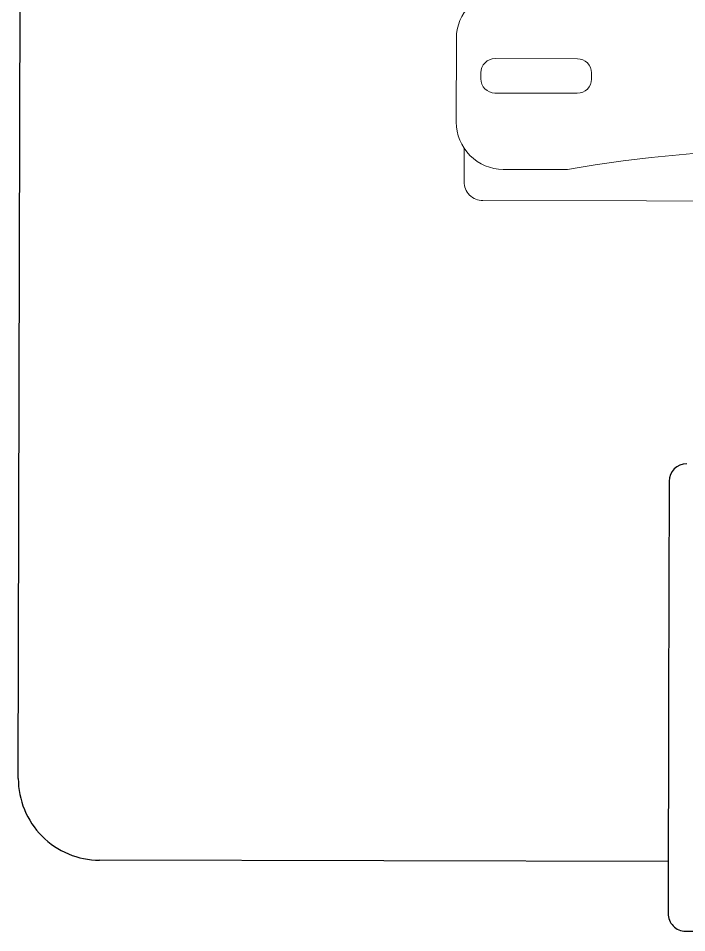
# Model space of a CAD drawing. Header units: inches. Extents: x 164.3 to 247.9, y 15.6 to 56.7.
# Drawn here: x 245.3661 to 245.6235, y 39.7261 to 40.0782 of the extents above; entities that cross this region are included whole.
import ezdxf

# ---------------------------------------------------------------- set-up
doc = ezdxf.new("R2010")
doc.units = ezdxf.units.IN
doc.header["$MEASUREMENT"] = 0
doc.layers.get('0').update_dxf_attribs({"lineweight": 0})
doc.layers.add('EQUI', color=3, linetype='Continuous', lineweight=0)

# ---------------------------------------------------------------- blocks, each defined once
blk = doc.blocks.new('IP PHONE')
at = {"layer": 'EQUI'}
for points in [[(-46.1, 92.72, -0.414214), (-39.86, 86.48), (-39.86, 77.98, 0.089443), (-39.86, 18.68), (-39.86, 13.5, -0.414214), (-46.1, 7.25), (-57.14, 7.25, -0.414214), (-63.39, 13.5), (-63.39, 18.68, 0.089443), (-63.39, 77.98), (-63.39, 86.48, -0.414214), (-57.14, 92.72)], [(-48.74, 87.59), (-48.74, 76.69, -0.414214), (-50.61, 74.81), (-51.41, 74.81, -0.414214), (-53.29, 76.69), (-53.29, 87.59, -0.414214), (-51.41, 89.47), (-50.61, 89.47, -0.414214)]]:
    blk.add_lwpolyline(points, format="xyb", close=True, dxfattribs=at)
blk.add_lwpolyline([(-60.62, 91.66), (-65.03, 91.66, 0.414214), (-67.53, 89.16), (-67.53, 2.5, 0.414214), (-65.03, 0), (-54.51, 0)], format="xyb", dxfattribs=at)

msp = doc.modelspace()

# ---------------------------------------------------------------- linework, layer by layer
at = {"color": 7, "linetype": 'ByBlock', "lineweight": -2}
for p, q in [((245.36606, 39.78552), (245.36716, 40.23917)), ((245.61673, 39.89995), (245.61652, 39.81428)), ((245.61652, 39.81428), (245.61632, 39.73354)), ((245.61637, 39.75353), (245.39738, 39.75406)), ((245.62307, 39.72676), (245.88024, 39.72613))]:
    msp.add_line(p, q, dxfattribs=at)
for centre, radius, start, end in [((245.62349, 39.89993), 0.00677, 89.8612, 179.8612), ((245.39745, 39.78545), 0.03139, 179.8612, 269.8612), ((245.62309, 39.73352), 0.00677, 179.8612, 269.8612)]:
    msp.add_arc(centre, radius, start, end, dxfattribs=at)

# ---------------------------------------------------------------- block references
at = {"color": 7, "xscale": 0.002909101709693036, "yscale": 0.002909101709693036, "zscale": 0.002909101709693036, "rotation": 89.87972307619751}
msp.add_blockref('IP PHONE', (245.8048, 40.2039), dxfattribs=at)

doc.saveas('drawing.dxf')
